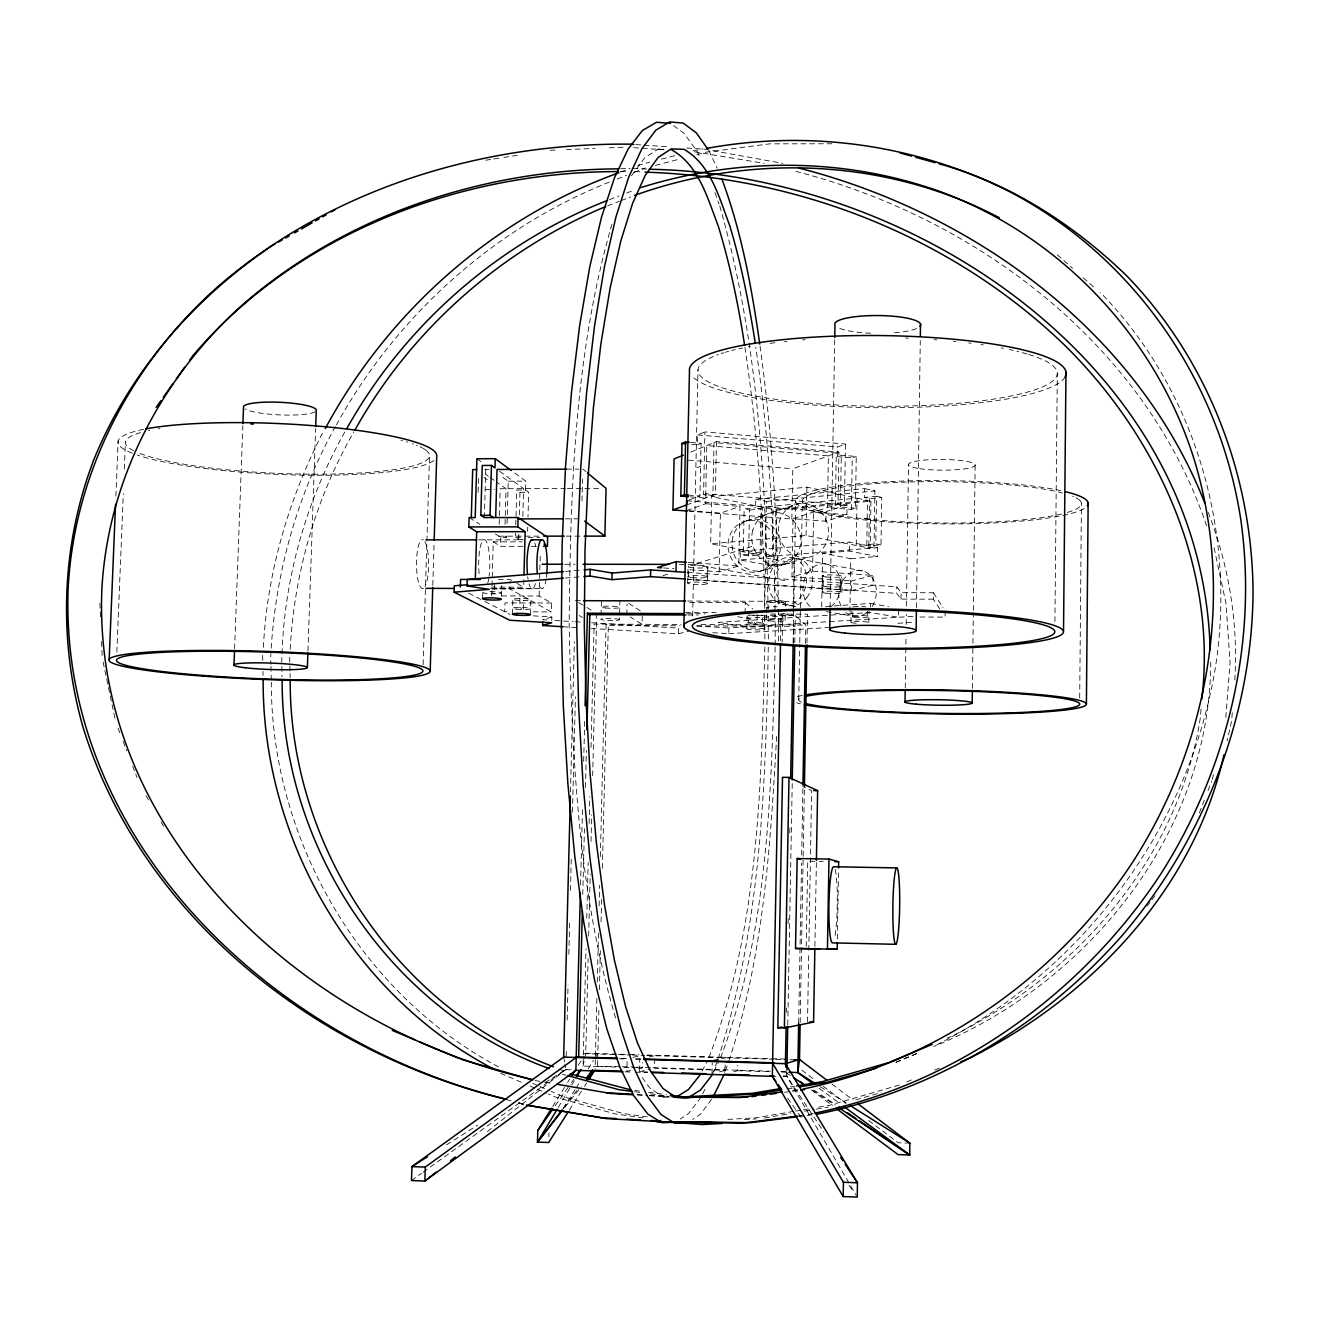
<?xml version="1.0" encoding="UTF-8"?>
<svg xmlns="http://www.w3.org/2000/svg" width="1319" height="1319" viewBox="0 0 1319 1319"><rect width="100%" height="100%" fill="white"/><g stroke="black" fill="none" stroke-linecap="round" stroke-linejoin="round"><path stroke-width="0.75" stroke-dasharray="5 3.75" d="M764.855 647.019C761.112 785.019 759.348 928.428 708.484 1058.629M764.921 638.891L764.707 610.384M768.285 647.151C765.597 785.86 761.063 927.933 717.421 1060.789M768.35 639.006L768.136 610.4M775.16 647.068C771.467 785.135 769.818 928.345 720.141 1058.976M775.176 645.04C775.407 545.505 770.197 445.789 755.771 347.243M778.556 641.1L778.342 608.389M1054.92 621.579L1057.327 373.211M1079.7 697.965L1081.415 503.594M972.367 688.419L972.911 645.321M972.927 643.276L973.323 612.478M973.34 610.433L975.153 464.717M905.246 687.875L905.988 636.764M906.169 624.497L906.318 614.275M906.45 606.097L908.511 465.013M916.458 607.647L920.283 340.5M939.738 608.966L933.324 599.189L933.423 592.775L901.124 592.676L896.821 586.823L687.611 572.446M945.162 611.027L945.08 617.111L918.502 617.012M690.529 496.867L705.649 498.038L706.77 445.558L828.381 455.879L827.491 507.568L851.398 509.447L855.404 508.194L856.262 456.489L841.308 455.22L837.351 456.638L837.516 446.976L845.463 444.074L844.424 505.738L835.389 505.029L836.279 453.027L714.024 442.59L712.903 495.4L703.571 494.674L704.907 431.907L845.463 444.074M793.247 611.225L794.12 563.147L768.713 565.175L740.173 559.948L740.338 551.243L849.452 542.076L868.809 545.934L881.01 544.928L881.751 497.461L869.551 498.615L864.324 497.461L864.473 488.574L755.787 499.209L755.606 507.831L760.931 508.936L760.041 554.92L748.598 555.86L743.24 554.87L744.163 508.92L755.606 507.831M867.292 616.006L867.407 608.834M868.809 545.934L869.551 498.615M868.858 622.486L869.04 611.142M870.952 501.204L870.21 548.259L806.057 535.514L710.644 543.791L711.65 496.636L806.931 487.14L870.952 501.204L776.644 510.107L711.65 496.636M870.507 607.07L870.573 603.442L821.688 606.74L822.627 553.222L849.304 551.045L877.349 556.519L877.498 547.665L866.748 547.583L867.49 500.445L773.132 509.381L772.258 555.332L765.35 555.909L766.405 501.434L755.787 499.209M703.571 494.674L705.995 493.784L847.095 504.897L846.93 514.674L825.842 521.219L793.016 518.713L791.944 576.815L812.586 571.16L873.046 575.397L872.898 585.191L851.398 590.582L687.924 579.486M874.019 546.973L874.909 490.932L864.473 488.574M881.01 544.928L875.783 543.873L876.525 496.29L864.324 497.461M933.324 599.189L901.025 599.09L896.722 593.336L896.821 586.823M898.536 610.12L898.42 617.276L870.425 612.511L829.305 615.182M901.025 599.09L901.124 592.676M806.057 535.514L806.931 487.14M798.671 1023.016L801.54 863.005M801.688 854.959L802.908 787.113M805.48 643.524L805.827 625.058L795.258 615.445L748.005 615.248M800.171 1022.538L804.376 788.531M806.981 642.798L807.492 614.192L770.659 614.044M812.586 571.16L813.642 512.085L846.93 514.674M806.222 946.514L807.739 861.175L817.417 861.356M807.525 1021.912L808.745 952.302M808.794 950.257L811.614 790.576L802.875 786.586M814.911 946.3L816.379 862.329M822.265 592.33L822.545 576.09M823.122 585.24L823.287 575.48M825.842 521.219L826.024 511.607L840.434 507.007L855.404 508.194M830.113 607.202L834.713 339.544M690.661 452.137L716.464 441.601L838.933 452.054L838.043 504.188L791.845 519.01L689.342 511.178M840.434 507.007L841.308 455.22M841.143 586.477L841.308 576.733M841.819 592.396L842.099 576.123M837.367 939.095L838.538 869.88M849.304 551.045L849.452 542.076M851.398 509.447L852.255 457.907L856.262 456.489M849.914 611.521L850.788 558.646L822.627 553.222M850.903 622.403L851.085 611.076M851.398 590.582L851.563 580.937L873.046 575.397M852.668 616.946L852.816 608.026M757.172 614.654L756.974 624.827L746.505 616.435M762.563 622.716L762.728 613.994M764.212 629.245A8.755 0.923 1.1 0 0 752.16 628.042A8.755 0.923 1.1 0 0 750.214 629.592A8.755 0.923 1.1 0 0 764.212 629.245L764.492 614.753M764.707 608.554L765.696 557.855L740.173 559.948M766.52 619.897L766.619 614.588M766.669 612.824L766.883 601.299M768.713 565.175L768.878 556.569L765.35 555.909M776.644 510.107L775.77 555.991L710.644 543.791M780.551 640.638L781.046 613.978L782.662 615.396L782.167 642.073M785.102 620.243L785.234 613.154M785.366 606.295L785.448 601.645M791.845 519.01L792.768 468.756L838.933 452.054M793.181 642.468L793.675 609.444M793.807 607.531L795.67 500.824M786.47 1012.201L786.536 1008.079M788.086 923.63L788.201 917.463M789.751 833.014L789.867 826.832M793.247 643.54L793.576 624.992L795.093 626.327L696.58 625.865M786.882 1072.067L786.8 1076.189L856.212 1195.294M787.756 1024.764L792.241 782.216M794.796 642.732L795.258 615.445M798.72 699.845L799.71 644.529M799.759 642.468L800.353 609.691M800.386 607.647L802.331 501.088M686.671 510.585L705.78 503.726L705.995 493.784M707.05 577.326L707.264 567.417M707.528 583.625A9.991 1.204 1.2 0 0 693.58 582.108A9.991 1.204 1.2 0 0 691.684 584.136A9.991 1.204 1.2 0 0 707.528 583.625L707.891 567.104A9.991 1.253 1.2 0 0 693.942 565.538A9.991 1.253 1.2 0 0 692.046 567.648A9.991 1.253 1.2 0 0 707.891 567.104M716.464 441.601L715.343 494.51L688.37 504.32M719.168 571.803L720.405 513.157L739.992 506.381L738.788 565.999L719.168 571.803L688.337 569.66M712.013 1073.913L712.244 1062.834M712.722 632.708L728.78 633.681L728.896 627.992L914.166 616.27M724.741 1072.446L724.889 1065.06M719.498 1071.885L725.104 1070.352L725.203 1064.977M745.037 613.45L745.251 602.668L688.221 602.486M733.793 1071.753L737.42 1070.731L737.535 1065.34M746.834 628.668L747.082 615.907M748.598 555.86L749.505 510.024L744.163 508.92M748.73 623.607L748.912 614.918A8.755 0.956 1.1 0 0 763.899 614.984M591.258 628.471L678.411 633.779L678.543 628.108L591.39 622.733M687.661 582.965L688.023 566.428M688.419 576.04L688.633 566.115M692.64 616.006L697.998 369.831M691.684 444.289L697.504 444.783L697.718 434.94L704.907 431.907M688.782 500.099L699.944 495.993L701.081 443.299L689.425 442.31M596.864 998.45L595.182 1066.444L620.161 1066.659M597.276 981.995L598.48 932.648M599.139 905.906L599.65 885.346M600.359 856.542L606.081 624.151L608.323 625.47L680.159 625.8M597.639 1060.657L597.507 1065.966L595.017 1069.148M597.688 1058.877L598.875 1010.338M599.387 989.761L600.343 950.653M601.052 921.833L601.612 899.195M602.371 868.331L608.323 625.47M619.452 619.798A9.266 0.989 1.4 0 0 606.229 618.496A9.266 0.989 1.4 0 0 604.943 620.194A9.266 0.989 1.4 0 0 619.452 619.798L619.551 615.709M619.6 613.665L619.897 601.382M626.805 614.769L627.069 604.069M642.238 616.22L642.056 624.316L630.202 616.88M647.497 1071.951L639.435 1071.704L639.731 1058.827M638.478 1068.736L642.337 1067.862L642.468 1062.504M548.852 1136.698L548.951 1132.84M570.484 791.878L574.342 641.792M566.214 1056.651L566.379 1050.485M567.154 1020.082L568.044 985.079M568.835 954.214L569.627 923.003M570.467 890.391L571.259 859.263M572.462 812.174L575.414 696.811M581.992 500.907L582.553 479.028M580.558 884.703L582.487 808.613M583.674 761.294L584.515 728.385M584.564 726.34L584.762 718.113M582.767 894.463L584.432 828.629M585.471 787.459L586.394 750.429M615.693 1067.055L583.064 1066.082L585.999 948.806M586.757 918.057L588.159 862.494M589.131 823.501L589.807 796.725M591.027 747.444L594.127 624.085L681.049 624.481M584.597 1058.728L585.751 1053.205L588.109 958.666M588.67 936.045L590.203 874.398M591.027 841.506L591.687 814.779M592.66 775.737L596.716 613.368M601.068 615.099L601.415 600.772M505.045 524.303L506.034 488.689L496.422 481.93M495.4 534.03L500.824 537.41L506.677 537.41L506.776 533.404M507.057 523.363L508.244 481.204L500 475.302M501.599 595.908L539.141 596.023L551.49 603.03L551.26 611.917L509.859 588.999L510.074 581.415M512.448 614.11L512.86 599.189M522.143 539.455L518.647 539.455L515.432 537.41L515.548 533.288M515.778 525.044L516.751 490.041L525.506 490.008L528.672 492.284L527.996 516.9M518.647 539.455L518.812 533.305M519.323 514.855L519.95 492.317L516.751 490.041M519.933 598.43L519.686 607.399L521.615 608.438M522.852 516.356L523.61 488.64L497.049 469.465M525.506 490.008L525.753 481.138L512.91 471.674M491.262 587.136L523.643 587.202L523.923 576.931M523.528 609.46L523.775 600.541M527.6 531.244L527.715 527.155M530.452 614.703L530.865 599.782A9.019 1.022 1.6 0 0 517.757 598.463A9.019 1.022 1.6 0 0 516.966 600.211A9.019 1.022 1.6 0 0 530.865 599.782M539.141 596.023L539.784 571.935M539.834 569.923L540.279 553.865M551.771 620.87L551.87 616.995L531.87 615.759M478.121 492.185L478.599 475.714M484.37 517.592L485.804 467.998M482.523 598.645L482.705 592.396M491.723 595.875L491.938 587.878M492.003 585.867L493.257 541.829L522.077 541.829M494.493 584.498L494.229 593.83L492.135 592.709M499.192 524.319L500.198 488.706L565.34 488.492M522.983 546.313L500.577 546.313L500.824 537.41M501.467 596.139L501.764 585.537M423.119 664.677L425.509 586.79M425.575 584.746L429.532 455.632M432.797 585.257L434.116 542.257M307.954 650.992L315.62 428.626M234.601 648.816L242.844 425.691M115.874 496.092L118.149 440.958M116.847 652.097L123.31 493.735M124.316 469.053L125.404 442.327M776.644 736.381C770.411 846.171 763.586 958.155 728.154 1063.065M1201.048 709.21L1200.422 717.239C1178.906 857.977 1076.733 975.302 950.999 1036.536L947.24 1038.102M1210.71 662.122C1210.232 832.569 1087.812 983.776 933.737 1046.495M1225.829 717.487L1230.066 662.6L1225.994 603.344L1213.398 544.599M1232.276 712.689L1231.649 720.85L1227.099 740.866M1234.782 680.043C1238.393 623.31 1228.879 565.455 1208.237 512.497M263.388 647.349C267.032 573.534 288.119 501.418 321.193 435.534L324.276 430.274M290.18 649.195C294.252 573.188 315.835 497.955 353.805 431.94M583.064 1066.082L584.218 1060.558M1212.342 779.397L1214.172 771.417M611.95 224.263C574.21 354.234 570.418 491.295 569.149 625.75C572.281 758.425 578.068 893.54 616.6 1021.384M725.401 1070.781L727.461 1064.994M712.474 1074.276L716.712 1062.718M1199.334 812.949L1205.121 798.028M1208.006 790.576L1211.633 781.26M702.714 1093.748L706.275 1086.675M713.876 1071.457L719.251 1060.756M702.071 1071.11L707.578 1060.41M335.372 426.664C296.214 496.785 274.682 576.205 270.741 656.351L270.923 664.331M336.411 424.916C396.145 316.032 494.097 227.791 609.675 181.956M344.77 432.038C305.035 502.621 282.678 583.394 281.755 664.463M558.201 1107.548L570.632 1086.823M571.671 1085.092L574.771 1079.898M552.71 1106.476L566.56 1084.136M567.632 1082.421L569.759 1078.975M578.283 1065.241L583.608 1056.651M563.098 1108.57L575.035 1089.659M576.123 1087.944L580.459 1081.069M588.06 1069.033L593.484 1060.443M594.572 1058.712L597.82 1053.568L595.496 1053.98M569.313 1110.186L583.41 1088.076M584.498 1086.378L586.675 1082.981M555.2 1105.734L570.286 1084.251M571.457 1082.602L573.781 1079.305M631.455 175.79L644.727 157.769L658.099 149.212L663.688 149.096M711.568 1099.288L700.702 1113.961L692.706 1119.419M700.95 1097.276L688.551 1113.566L680.373 1119.023M563.262 1108.306L576.766 1090.599M1147.068 906.054L1150.762 901.256M1151.998 899.657L1155.675 894.859M564.994 1107.218L581.25 1086.592M487.37 1131.587L565.884 1069.478L571.226 1069.643M411.495 1180.538L421.453 1173.366M423.119 1172.179L565.884 1069.478L571.885 1070.006M446.514 1144.777L477.659 1125.14M545.126 1082.569L565.884 1069.478L564.944 1064.186M936.886 1044.763C1082.569 971.048 1190.15 826.98 1215.739 665.287C1235.821 533.14 1196.448 392.37 1103.096 295.341L1100.046 292.637M906.747 1081.893L912.336 1079.536M934.66 1070.088L940.233 1067.73M895.997 1062.24L916.507 1053.617M896.03 1062.323L916.771 1053.617M697.504 444.783L701.081 443.299M620.754 172.031L630.185 168.321M617.21 179.005L626.624 175.312M634.159 172.36L645.453 167.942M696.993 467.734L700.587 466.332M609.46 199.664L619.073 195.954M626.739 192.986L634.423 190.002M607.63 205.813L619.139 201.378M621.068 200.653L630.647 196.943M746.488 520.923L797.5 504.006M844.424 505.738L847.095 504.897M679.466 564.384L693.827 564.4L752.242 546.363M662.896 575.678L668.502 573.946M551.87 616.995L542.752 619.732L546.808 619.979M855.8 1099.865L881.141 1092.495M899.311 1085.042L829.387 1105.338L815.455 1107.713M758.013 571.787A26.083 23.989 73.2 0 0 769.571 529.265A26.083 23.989 73.2 0 0 728.945 538.07A26.083 23.989 73.2 0 0 758.013 571.787L809.52 557.047A27.204 24.83 73.3 0 0 821.424 512.745A27.204 24.83 73.3 0 0 779.348 521.846A27.204 24.83 73.3 0 0 809.52 557.047M813.196 1113.582L805.249 1115.132M637.72 165.353L649.575 162.27M661.429 159.17L675.262 155.576M693.052 150.943L703.06 148.866M655.329 165.37L679.005 159.236M696.778 154.636L706.638 152.064L769.785 143.837L831.91 143.771M678.411 633.779L688.617 631.224M721.625 1058.712L725.351 1057.805M639.435 1071.704L650.778 1069.099M630.729 1070.467L626.871 1071.325L627.168 1058.465L619.089 1058.217M649.162 1056.898L654.834 1055.728L654.554 1068.225L725.104 1070.352M632.972 1057.31L638.759 1056.14M793.543 1111.422L755.721 1117.836L725.615 1119.518M795.538 1111.093L801.507 1110.07M803.502 1109.741L813.46 1108.042M764.443 1117.968L790.427 1113.549M804.409 1111.175L814.4 1109.477M816.395 1109.147L828.381 1107.103M790.444 1086.938L794.434 1086.279M787.262 1088.95L795.291 1087.614M485.705 160.209L491.74 159.286M493.751 158.972L501.814 157.719M503.825 157.423L519.917 154.933M792.785 1090.45L798.885 1089.626M784.409 1092.297L790.493 1091.489M792.521 1091.209L798.605 1090.401M797.187 1116.154L803.238 1115.396M799.001 1116.517L805.035 1115.759M807.047 1115.495L813.081 1114.72M766.405 501.434L874.909 490.932M749.505 510.024L760.931 508.936M743.24 554.87L761.607 553.337L762.514 507.172L857.037 498.153L856.262 545.489L875.783 543.873M565.604 571.358L581.992 570.006M768.878 556.569L877.498 547.665M565.439 578.019L581.827 576.7M850.788 558.646L877.349 556.519M827.244 615.313L718.278 622.387L746.999 626.838M728.78 633.681L828.563 627.531M897.794 623.277L914.083 622.271M744.345 1119.551L756.43 1118.875M620.557 171.47L628.751 171.107M620.606 168.75L628.817 168.387M550.122 150.267L556.222 150.02M566.428 149.591L594.951 148.42M609.23 147.827L625.536 147.151M772.357 1076.337L775.968 1076.288M783.189 1076.222L786.8 1076.189L823.814 1132.015M484.864 469.515L489.019 469.498M566.494 469.152L578.728 469.102M508.244 481.204L525.753 481.138M567.384 488.492L601.992 488.376M485.178 489.679L494.345 489.646M519.95 492.317L528.672 492.284M565.208 518.829L581.547 518.796M498.846 536.173L541.664 536.157M566.148 536.141L584.498 536.141M515.432 537.41L522.456 537.41M528.128 537.41L539.85 537.394M478.55 539.85L523.165 539.834M531.128 546.313L539.273 546.313M564.647 564.252L574.903 564.268M498.236 579.503L510.123 579.536L515.185 582.404M490.767 588.505L541.433 588.637M492.3 588.686L532.249 588.785M492.02 588.95L509.859 588.999M575.397 600.673L581.514 600.689M687.727 601.035L793.923 601.365L799.363 606.493M551.49 603.03L504.979 602.882L504.732 611.736L508.771 611.752M533.057 611.835L551.26 611.917M685.418 612.346L716.184 612.461M686.754 613.714L705.17 613.78M687.941 615.017L698.13 615.05M700.999 624.579L805.827 625.058M819.346 861.389L823.204 861.455M663.078 1096.963L668.618 1097.078L663.078 1096.963L649.888 1088.093L641.479 1076.65M658.099 149.212L663.754 149.377M585.751 1053.205L638.973 1054.771M647.217 1055.019L717.19 1057.063M719.234 1057.129L787.163 1059.124M583.377 1053.634L630.383 1055.002M632.378 1055.068L644.694 1055.431M646.739 1055.497L773.61 1059.223M775.523 1059.272L787.773 1059.635M789.817 1059.701L793.906 1059.816M635.742 1058.712L641.875 1058.893M619.155 1058.745L627.349 1058.992M635.527 1059.239L641.661 1059.421M622.222 1066.708L634.571 1067.087M636.632 1067.153L651.042 1067.582M653.103 1067.648L770.461 1071.176M780.749 1071.49L786.932 1071.671L785.366 1072.166L790.477 1075.579M623.887 1067.302L642.337 1067.862M737.42 1070.731L769.389 1071.688M781.359 1072.05L788.91 1072.281M783.156 1076.073L786.8 1076.189L786.223 1070.83M624.992 1071.852L633.186 1072.1M635.23 1072.166L647.514 1072.545M909.879 1143.161L898.19 1142.765L867.177 1119.386M637.077 1094.539L647.299 1095.149M649.344 1095.265L667.727 1096.353M637.308 1095.034L647.563 1095.627M649.607 1095.743L670.118 1096.963M696.762 625.997L728.896 627.992M554.92 620.474L573.155 621.595M575.183 621.727L581.267 622.106M562.867 626.739L577.062 627.597M632.922 168.205L647.25 169.129M634.868 171.503L643.012 172.031M633.648 147.695L664.084 149.756M694.519 151.8L764.196 163.391M635.807 144.562L641.924 144.975M643.952 145.123L668.387 146.772M686.704 148.008L705.038 149.261L782.744 163.391M687.463 579.14L896.722 593.336M688.32 562.471L738.788 565.999M663.671 567.961L673.943 568.67M791.944 576.815L851.563 580.937M688.65 510.733L720.405 513.157M688.271 495.087L699.944 495.993M686.886 500.791L826.024 511.607M705.78 503.726L739.992 506.381M688.419 460.117L792.768 468.756M837.351 456.638L852.255 457.907M697.718 434.94L837.516 446.976M634.653 1090.384L640.605 1091.176M648.536 1092.231L666.375 1094.622M634.571 1091.753L640.523 1092.544M650.448 1093.88L668.304 1096.27M647.299 1116.896L623.079 1113.5L563.856 1096.864L551.012 1091.308M643.326 1117.869L615.033 1113.879L555.761 1097.194L548.424 1093.995M737.601 616.731L747.164 618.248L793.164 615.231L781.771 613.368M782.2 604.267L796.627 606.707M826.238 611.62L852.255 615.973M534.986 1080.492L542.933 1081.844M544.912 1082.19L552.892 1083.559M870.573 603.442L888.561 606.592M693.827 564.4L787.542 581.036M765.696 557.855L794.12 563.147M740.338 551.243L760.041 554.92M792.9 557.805A23.857 18.829 -79.8 0 1 800.847 596.699A23.857 18.829 -79.8 0 1 769.191 588.67A23.857 18.829 -79.8 0 1 792.9 557.805L862.708 570.929M863.994 518.186L869.221 519.29M876.525 496.29L881.751 497.461M562.29 1074.161L566.181 1075.216M795.769 171.355C976.884 217.783 1146.673 345.792 1207.116 527.369M518.598 1102.684L524.467 1104.366M506.925 1099.683L510.816 1100.804M518.598 1103.03L524.434 1104.712M559.124 1069.132L566.609 1072.314M532.678 1083.377L538.168 1085.768M540.015 1086.559L549.182 1090.516M500.692 1073.32L522.72 1082.866M530.057 1086.048L535.58 1088.439M537.41 1089.23L546.594 1093.204M468.674 593.171L483.397 600.755M484.798 601.48L509.892 614.39M516.883 583.377L523.643 587.202M579.189 615.528L582.503 617.424M578.678 602.618L585.24 606.526M586.873 607.498L591.786 610.433M498.434 1066.824C359.658 992.96 271.055 838.736 271.318 682.286M493.257 541.829L500.577 546.313M469.102 517.625L479.885 524.352M504.699 536.173L506.677 537.41M820.204 1086.675L846.073 1102.964M628.8 603.393L642.337 612.181M812.619 1090.318L834.762 1105.075M813.839 1089.939L835.702 1104.778M484.024 477.445L487.255 479.704M485.194 474.049L488.409 476.291M490.008 477.429L494.823 480.808M476.917 458.765L483.512 463.48M673.481 125.585L683.967 133.219L696.778 150.877L700.208 157.901M819.181 1088.307L838.933 1102.849M811.432 1089.956L832.668 1105.817M801.853 1070.187L814.911 1080.03M823.089 1086.18L845.941 1103.393M831.976 1084.086L853.08 1100.095M745.251 602.668L752.737 608.883M582.817 469.086L585.916 471.641M1057.294 254.732L1072.561 268.268M1083.245 277.748L1093.946 287.212M787.69 1098.133L797.121 1111.554M798.292 1113.22L801.837 1118.248M848.991 1185.336L853.706 1192.03M933.423 592.775L943.036 607.696M145.964 795.621L149.987 802.644M161.033 821.951L165.056 828.975M708.864 150.597L717.206 168.172M118.001 728.055L120.194 733.76M123.129 741.377L126.772 750.874M132.625 766.092L137.011 777.501M714.964 192.673L719.086 204.148M719.778 206.061C757.221 336.51 765.317 473.323 768.103 608.356M103.08 661.891L115.38 720.339M563.675 1057.113L564.631 1062.405M744.922 347.375C757.963 433.72 763.586 521.071 764.674 608.339M760.024 346.106C772.06 432.302 777.221 519.356 778.309 606.344M99.898 603.08L100.59 619.303M101.53 641.628L102.222 657.851M289.669 657.208L289.999 671.569M290.048 673.613L290.147 677.719M281.804 666.524L282.035 676.812M270.956 666.326L271.269 680.291M262.646 655.378L262.761 661.38M262.976 671.387L263.058 675.377M490.025 591.588A9.431 1.088 1.7 0 1 501.55 593.022A9.431 1.088 1.7 0 1 489.365 593.665A9.431 1.088 1.7 0 1 484.122 591.901M856.179 623.26A9.019 0.973 0.9 0 1 852.008 621.843A9.019 0.973 0.9 0 1 864.951 621.711A9.019 0.973 0.9 0 1 866.847 623.162M768.631 608.306A9.365 1.055 1.1 0 1 767.938 607.136A9.365 1.055 1.1 0 1 777.287 606.789M835.158 869.386A38.07 4.171 -89.1 0 1 837.301 902.064A38.07 4.171 -89.1 0 1 834.663 937.858M423.448 588.274A24.418 6.051 89.9 0 1 416.491 564.153A24.418 6.051 89.9 0 1 423.35 539.9M424.883 541.581A24.418 6.051 89.9 0 1 428.609 564.054A24.418 6.051 89.9 0 1 424.965 586.576M546.132 579.057A24.599 5.128 90 0 1 538.976 583.872M546.791 573.518A24.599 5.128 90 0 1 546.396 577.31M426.021 450.274A152.213 24.237 2.5 0 1 325.101 474.164A152.213 24.237 2.5 0 1 138.759 453.027M133.648 450.752A152.213 24.237 2.5 0 1 141.397 432.368M148.486 430.653A152.213 24.237 2.5 0 1 149.789 430.373M158.264 428.856A152.213 24.237 2.5 0 1 159.78 428.626M401.075 440.249A152.213 24.237 2.5 0 1 402.46 440.628M406.417 441.75A152.213 24.237 2.5 0 1 407.67 442.129M412.336 443.662A152.213 24.237 2.5 0 1 413.424 444.041M416.474 445.212A152.213 24.237 2.5 0 1 417.414 445.591M420.052 446.762A152.213 24.237 2.5 0 1 422.36 447.932M423.069 448.328A152.213 24.237 2.5 0 1 425.509 449.894M433.852 460.512A159.533 25.407 2.5 0 1 301.837 475.12A159.533 25.407 2.5 0 1 137.44 455.088M132.246 453.192A159.533 25.407 2.5 0 1 144.068 429.252M315.241 411.676A36.437 6.298 2.6 0 1 281.128 414.957A36.437 6.298 2.6 0 1 245.186 408.956M479.11 573.666A24.517 5.573 90 0 1 484.551 539.702A24.517 5.573 90 0 1 489.102 576.288M488.706 578.942A24.517 5.573 90 0 1 487.684 583.476M535.382 583.592A24.583 5.194 90 0 1 529.067 583.839M528.095 579.321A24.583 5.194 90 0 1 527.699 576.634M534.805 542.983A24.583 5.194 90 0 1 535.877 546.907M809.981 606.41A23.495 18.73 -79.7 0 1 808.86 571.539A23.495 18.73 -79.7 0 1 837.169 571.918A23.495 18.73 -79.7 0 1 830.921 606.707M853.113 606.789A9.019 1.022 0.9 0 1 865.825 606.822M1028.787 354.498A179.681 34.426 0.5 0 1 999.34 398.19A179.681 34.426 0.5 0 1 768.334 398.223A179.681 34.426 0.5 0 1 718.41 354.547M721.13 353.607A179.681 34.426 0.5 0 1 723.999 352.684M725.499 352.239A179.681 34.426 0.5 0 1 728.599 351.349M731.864 350.475A179.681 34.426 0.5 0 1 735.293 349.634M738.854 348.793A179.681 34.426 0.5 0 1 742.564 347.985M748.417 346.831A179.681 34.426 0.5 0 1 750.429 346.452M770.065 343.352A179.681 34.426 0.5 0 1 774.764 342.742M784.492 341.605A179.681 34.426 0.5 0 1 786.998 341.341M802.496 339.923A179.681 34.426 0.5 0 1 805.151 339.725M905.576 338.06A179.681 34.426 0.5 0 1 908.478 338.175M934.083 339.626A179.681 34.426 0.5 0 1 936.869 339.824M953.159 341.225A179.681 34.426 0.5 0 1 955.813 341.489M968.707 342.924A179.681 34.426 0.5 0 1 971.213 343.237M980.973 344.539A179.681 34.426 0.5 0 1 983.347 344.886M1001.22 347.886A179.681 34.426 0.5 0 1 1003.314 348.282M1009.365 349.535A179.681 34.426 0.5 0 1 1013.239 350.392M1016.965 351.266A179.681 34.426 0.5 0 1 1018.763 351.711M1022.258 352.618A179.681 34.426 0.5 0 1 1027.221 354.02M1065.142 376.789A188.337 36.091 0.5 0 1 886.253 407.752A188.337 36.091 0.5 0 1 692.772 376.855M916.524 328.563A42.983 8.936 0.4 0 1 892.452 332.965M870.606 333.229A42.983 8.936 0.4 0 1 837.614 327.409M841.077 606.048A23.132 18.631 -79.6 0 1 847.144 575.381A23.132 18.631 -79.6 0 1 872.238 577.755A23.132 18.631 -79.6 0 1 870.54 608.834M866.567 612.758A23.132 18.631 -79.6 0 1 845.133 611.851M800.353 703.818A147.233 11.986 0.9 0 1 796.676 702.78M797.336 696.597A147.233 11.986 0.9 0 1 803.766 695.195M1078.678 499.423A139.55 20.659 0.5 0 1 1066.708 512.629M1061.647 513.948A139.55 20.659 0.5 0 1 851.283 517.279A139.55 20.659 0.5 0 1 852.321 485.738A139.55 20.659 0.5 0 1 1062.339 492.927M1072.693 496.257A139.55 20.659 0.5 0 1 1073.452 496.571M1076.106 497.824A139.55 20.659 0.5 0 1 1078.233 499.11M1084.103 508.524A146.261 21.648 0.5 0 1 874.365 520.873A146.261 21.648 0.5 0 1 832.322 486.975A146.261 21.648 0.5 0 1 1062.323 490.965M801.424 702.137A140.474 11.426 0.9 0 1 801.144 697.784M516.718 609.131A9.019 0.989 1.6 0 0 530.617 608.735A9.019 0.989 1.6 0 0 517.51 607.432A9.019 0.989 1.6 0 0 516.718 609.131M691.832 577.541A9.991 1.22 1.2 0 0 707.676 577.03A9.991 1.22 1.2 0 0 693.728 575.48A9.991 1.22 1.2 0 0 691.832 577.541M854.25 617.144A9.019 0.989 0.9 0 0 868.875 616.764A9.019 0.989 0.9 0 0 856.789 615.495A9.019 0.989 0.9 0 0 854.25 617.144M605.24 607.944A9.266 1.039 1.4 0 0 619.749 607.531A9.266 1.039 1.4 0 0 606.526 606.179A9.266 1.039 1.4 0 0 605.24 607.944M750.33 623.805A8.755 0.94 1.1 0 0 764.311 623.442A8.755 0.94 1.1 0 0 752.275 622.222A8.755 0.94 1.1 0 0 750.33 623.805M770.428 602.354A9.365 1.072 1 0 0 785.432 601.926A9.365 1.072 1 0 0 772.621 600.557A9.365 1.072 1 0 0 770.428 602.354M825.859 593.171A9.843 1.154 0.9 0 0 841.753 592.693A9.843 1.154 0.9 0 0 828.48 591.225A9.843 1.154 0.9 0 0 825.859 593.171M825.974 586.675A9.843 1.187 0.9 0 0 841.868 586.197A9.843 1.187 0.9 0 0 828.596 584.696A9.843 1.187 0.9 0 0 825.974 586.675M770.082 620.903A9.365 1.022 1.1 0 0 785.085 620.507A9.365 1.022 1.1 0 0 772.274 619.205A9.365 1.022 1.1 0 0 770.082 620.903M806.733 597.705A23.791 18.812 -79.7 0 0 798.786 558.91A23.791 18.812 -79.7 0 0 775.11 589.692A23.791 18.812 -79.7 0 0 806.733 597.705M752.72 530.419A26.611 24.385 73.3 0 0 782.299 564.845A26.611 24.385 73.3 0 0 794.022 521.483A26.611 24.385 73.3 0 0 752.72 530.419M826.139 576.964A9.843 1.22 0.9 0 0 842.033 576.436A9.843 1.22 0.9 0 0 828.761 574.919A9.843 1.22 0.9 0 0 826.139 576.964M732.935 536.784A26.166 24.055 73.2 0 0 762.069 570.616A26.166 24.055 73.2 0 0 773.659 527.963A26.166 24.055 73.2 0 0 732.935 536.784M919.689 468.674A33.42 5.375 0.4 0 0 974.56 466.102A33.42 5.375 0.4 0 0 931.165 459.639A33.42 5.375 0.4 0 0 919.689 468.674"/><path stroke-width="1.5" d="M1063.526 630.96L1065.966 372.057M1086.411 703.802L1088.142 502.935M972.185 702.796L972.35 690.48M905.032 702.186L905.213 689.919M916.128 630.251L916.425 609.708M920.332 336.378L920.514 324.062M835.933 1108.257L898.025 1154.587L909.714 1154.982L909.879 1143.161L857.944 1103.789M812.586 1083.46L797.781 1072.545L798.654 1023.28M802.941 785.168L805.447 645.568M815.027 1083.41L797.781 1072.545L799.512 1059.487L800.138 1024.583M804.409 786.487L806.948 644.859M816.412 860.285L817.632 790.658L789.009 777.402L782.513 777.32L777.831 1027.814L784.376 1027.996L813.576 1022.077L814.862 948.345M829.717 629.839L830.08 609.246M834.746 337.483L834.96 325.133A42.983 8.936 0.4 0 1 879.229 315.554A42.983 8.936 0.4 0 1 919.953 326.387M827.442 949.218L828.975 859.081L797.154 858.504L795.522 948.476L837.202 949.268L837.301 943.151M838.571 867.853L838.67 861.736L828.975 859.081M786.108 1026.693L785.432 1063.675L857.465 1182.78L857.251 1197.075L843.187 1196.547L843.418 1182.269L772.604 1063.295L774.269 1062.817L643.754 1058.959M780.469 644.744L772.357 1076.337L843.187 1196.547M784.376 1027.996L789.009 777.402M790.675 778.078L793.131 644.513M786.915 1070.006L787.723 1026.231M792.241 779.991L794.697 646.244M687.298 511.03L672.937 509.925L674.091 458.93L683.308 455.154M675.987 571.655L676.218 561.614L686.309 562.323M688.584 496.702L680.818 496.109L681.989 443.464L685.55 441.98L689.425 442.31M680.818 496.109L684.38 494.773L685.55 441.98M683.852 626.525L689.474 371.018A188.337 36.091 0.5 0 1 884.488 335.62A188.337 36.091 0.5 0 1 1065.142 376.789M686.803 504.715L686.886 500.791M584.498 536.141L604.877 536.124L606.064 488.36L587.466 472.927M685.402 578.992L650.531 576.634L611.983 579.668L612.148 573.04L590.203 569.33L584.053 569.841M650.531 576.634L650.679 569.923L685.55 572.314M622.947 1071.786L575.875 1070.369L424.866 1181.033L411.495 1180.538L411.924 1166.606L563.675 1057.113L570.385 796M575.875 1070.369L580.36 892.93M585.075 705.764L587.417 613.22L684.231 613.599M611.983 579.668L590.022 576.04L590.203 569.33M582.355 910.934L578.678 1057.03L576.205 1057.475L425.295 1167.084L411.924 1166.606L427.488 1156.779M586.922 729.852L589.824 614.621L587.417 613.22M525.16 531.689L517.823 526.875L518.087 517.543L484.37 517.592L480.825 515.333L482.259 465.475L491.476 465.426L494.971 467.948L495.235 458.666L476.917 458.765L475.203 517.609L469.102 517.625L468.822 526.941L476.687 531.738L525.16 531.689L523.973 574.87M562.867 626.739L542.604 625.503L542.703 621.645M543.346 546.313L547.418 546.313L547.665 537.394L518.087 517.543M568.225 1111.884L548.704 1142.501L537.476 1142.106L537.789 1130.531L551.639 1108.191M542.604 625.503L551.721 622.815L509.728 620.243L454.132 592.149L454.33 585.801L467.998 584.696M460.364 586.988L460.578 579.437L480.396 579.47M454.132 592.149L489.3 589.362L467.074 585.933L467.272 579.47L563.559 571.539M471.312 516.916L472.697 469.564L476.786 469.548M475.318 578.893L476.687 531.738M493.553 517.576L490.041 515.317L491.476 465.426M495.697 516.949L497.049 469.465L566.494 469.152M430.192 671.256A160.687 14.08 2 0 0 191.585 650.564A160.687 14.08 2 0 0 187.084 674.817A160.687 14.08 2 0 0 430.192 671.256L432.747 587.301M434.182 540.213L436.721 456.259A159.533 25.407 2.5 0 0 325.826 426.795A159.533 25.407 2.5 0 0 145.782 428.906M425.295 1167.084L424.866 1181.033L436.094 1172.146M307.393 667.463L307.888 653.053M315.703 426.565L316.263 410.094A36.437 6.298 2.6 0 0 278.639 402.246A36.437 6.298 2.6 0 0 243.52 407.274L242.91 423.646M233.991 665.205L234.518 650.861M109.164 659.484L115.544 504.27M1201.823 699.169C1217.585 567.236 1157.043 435.913 1064.004 344.572C952.367 237.222 799.281 176.878 645.057 172.162M1223.917 754.88C1193.843 889.319 1090.714 997.527 969.828 1058.036L960.496 1061.993M713.645 1095.891L724.032 1074.639M325.315 428.527C388.033 311.68 493.867 217.816 618.875 172.756M346.815 428.576C404.208 325.875 497.774 243.042 607.548 200.406M354.827 430.208C410.44 330.624 500.396 250.33 605.718 206.555M562.488 1110.384L537.476 1142.106L557.162 1109.279M576.848 1076.452L580.987 1069.528M571.885 1075.546L575.084 1070.385M588.835 1079.585L594.259 1071.077M537.789 1130.531L552.875 1109.048M576.09 1075.991L579.585 1071.044M156.137 407.373L160.902 400.663M163.276 397.316L172.789 383.928M176.367 378.899L184.693 367.177M189.458 360.483L193.019 355.454C297.336 232.968 459.886 171.717 618.512 171.569M537.476 1142.106L562.042 1109.906M586.592 1077.722L592.726 1069.66M712.095 1075.034L700.587 1089.939L688.452 1097.622L675.856 1097.359L662.995 1088.505L650.119 1070.533L637.506 1043.131L625.486 1006.232L614.39 960.084L604.58 905.296L596.402 842.907L590.137 774.302L586.048 701.263L584.317 625.833L585.009 550.204L588.093 476.621L593.468 407.192L600.903 343.797L610.136 288.004L620.82 240.932L632.609 203.307L645.156 175.493L658.099 157.472L671.14 148.915L684.017 149.311C711.155 165.023 719.366 198.312 729.753 225.697C740.932 262.827 748.467 300.897 754.649 339.148L755.21 343.187M586.263 1080.245L593.764 1070.731M700.241 1074.672L688.452 1089.56L676.004 1097.243M450.504 1160.753L455.319 1156.944M275.094 243.999L271.582 246.01C194.058 298.407 130.317 371.249 94.44 458.122C61.251 543.923 57.888 639.319 83.163 727.643C141.858 917.397 316.461 1052.71 504.979 1099.123M278.622 241.987L282.151 239.976M285.662 237.981L289.191 235.969M294.467 232.952L297.995 230.94M301.523 228.929L312.092 222.895M315.604 220.883L319.132 218.888M322.66 216.877L326.172 214.865M331.465 211.848L334.993 209.836M932.203 1044.401L888.99 1062.537L822.446 1081.613L796.445 1085.949M634.488 195.476C752.374 152.773 888.099 159.121 999.522 217.833M672.937 509.925L686.441 505.029M707.726 148.998L696.366 132.922L683.226 123.079L669.607 121.925L655.757 130.235L641.974 148.602L628.602 177.438L615.989 216.794L604.531 266.372L594.605 325.414L586.592 392.699L580.805 466.563L577.475 544.994L576.733 625.635L578.612 706.044L583.031 783.832L589.791 856.756L598.595 922.904L609.131 980.775L621.018 1029.282L633.862 1067.829L647.299 1096.188L660.984 1114.489L674.603 1123.129L687.924 1122.716L691.205 1121.529M660.291 1120.49L656.796 1121.678L687.924 1122.716M676.218 561.614L657.505 567.533L661.61 567.813M787.047 1063.196L797.995 1059.932L793.906 1059.816M876.492 1068.176L827.409 1082.272L799.298 1086.955M802.941 1089.082C937.793 1060.938 1057.904 976.357 1133.153 861.406C1208.501 743.949 1235.128 594.853 1194.42 460.298C1156.351 337.417 1060.196 235.425 939.26 191.271C843.286 157.093 737.09 157.34 640.193 187.776M815.158 1113.055C955.912 1083.773 1080.871 994.872 1159.879 875.42C1226.901 770.791 1258.194 643.507 1240.849 519.966C1220.009 382.889 1135.84 259.315 1013.239 193.563C919.772 144.958 810.641 129.295 707.132 148.322M817.104 1114.209C934.94 1090.252 1042.587 1025.852 1121.908 935.814C1202.829 840.978 1251.517 719.135 1253.05 594.078C1252.72 476.884 1208.567 360.483 1126.789 275.885C1073.979 224.807 1010.272 183.407 939.029 163.787M712.276 1060.987L717.882 1059.619M777.831 1027.814L781.788 1027.023M780.436 1088.604L752.424 1093.27L682.005 1096.963M781.227 1089.956L757.139 1093.979L684.479 1097.804L674.223 1097.194M782.629 1091.802L739.992 1097.556L674.273 1097.062M751.962 1096.666L756.018 1096.122M762.102 1095.298L766.158 1094.754M770.214 1094.209L776.297 1093.402M800.633 1090.121L804.689 1089.576M797.187 1116.154L742.795 1123.112L671.618 1121.859M796.989 1116.781L750.709 1122.683L681.626 1121.727M612.148 573.04L650.679 569.923M467.074 585.933L563.394 578.184M583.872 576.535L590.022 576.04M675.361 1121.859L685.468 1121.76M704.066 1121.793L683.934 1122.914L606.097 1118.594L528.375 1105.487M695.575 1121.777L677.686 1122.716L702.318 1124.53L722.12 1123.458L699.598 1121.826M618.562 168.848C482.589 169.607 345.545 215.129 242.317 304.986C160.869 378.009 106.921 481.583 101.761 591.572C93.237 836.675 307.591 1029.545 533.074 1079.684M675.46 1122.304L661.808 1122.7L647.827 1114.06L633.796 1095.759L620.012 1067.417L606.839 1028.886L594.655 980.413L583.839 922.591L574.787 856.493L567.862 783.618L563.312 705.912L561.383 625.552L562.125 544.994L565.521 466.646L571.44 392.831L579.651 325.595L589.807 266.603L601.546 217.074L614.489 177.735L628.19 148.915L642.32 130.548L656.516 122.255L670.481 123.392M480.825 515.333L490.041 515.317M518.235 518.895L563.164 518.829M468.822 526.941L517.823 526.875M543.708 536.157L564.103 536.141M425.823 539.867L476.522 539.85M531.277 539.817L541.417 539.817M747.906 1097.21L686.21 1097.26L670.349 1095.149M542.093 564.235L562.603 564.252M583.097 564.268L669.211 564.367M425.922 588.356L454.297 588.422M583.559 600.689L685.682 601.019M587.796 614.605L685.913 615M795.522 948.476L819.758 948.872M813.625 790.592L817.632 790.658M834.812 861.67L838.67 861.736M896.871 867.918A38.218 3.396 -89.2 0 0 893.029 924.289A38.218 3.396 -89.2 0 0 898.882 926.103A38.218 3.396 -89.2 0 0 896.871 867.918L833.789 866.748A38.07 4.171 -89.1 0 0 828.926 904.224A38.07 4.171 -89.1 0 0 832.503 942.871L895.733 944.305M827.508 949.037L837.202 949.268M809.536 1021.961L813.576 1022.077M576.436 1056.964L617.325 1058.168M563.675 1057.113L617.111 1058.695M643.705 1059.47L785.432 1063.675L785.827 1067.252M788.91 1072.281L797.781 1072.545M594.523 1070.352L620.804 1071.143M651.52 1072.083L663.622 1072.446M681.775 1072.99L705.962 1073.732M724.692 1074.293L749.357 1075.051M769.917 1075.677L774.039 1075.793M651.602 1072.66L772.357 1076.337L775.885 1081.366M843.418 1182.269L857.465 1182.78L845.133 1164.166M603.937 1117.885L616.171 1118.561M626.377 1119.139L640.671 1119.93M650.877 1120.49L661.083 1121.068M606.41 1092.742L632.988 1094.308M671.816 1096.584L679.994 1097.062M633.202 1094.786L610.631 1093.467L556.816 1084.234M649.294 169.261C913.457 173.679 1202.301 366.22 1210.182 649.987M633.779 144.43L629.707 144.15C481.336 142.848 330.344 188.914 217.305 287.113C131.01 363.978 73.699 473.29 68.093 589.494C59.437 841.967 274.649 1043.181 506.892 1099.321M684.38 494.773L688.271 495.087M681.989 443.464L685.864 443.794M630.696 1089.857L570.369 1073.897M632.592 1091.489L618.693 1089.626L568.126 1075.76M526.429 1105.042L601.893 1117.77M707.693 1121.892L713.381 1122.914L679.45 1122.09M797.154 858.504L800.682 859.394M899.871 152.872L911.61 156.153M915.534 157.241L935.105 162.699M798.523 167.942C973.323 212.606 1137.324 331.679 1204.742 502.902M461.139 1059.289L531.062 1079.585M392.271 1030.386L414.611 1039.751M420.184 1042.109L459.276 1058.514M553.502 1066.741C396.607 1008.458 289.339 846.139 290.196 679.78M549.149 1068.571C390.869 1011.03 281.87 848.364 282.134 680.934M493.768 1069.132C352.404 994.938 262.102 838.29 263.157 679.384M849.518 1105.141L909.879 1143.161M544.005 544.071L547.418 546.313M793.873 1077.837L804.095 1084.647M838.175 1107.333L909.714 1154.982L843.863 1106.493M671.305 149.608C698.872 165.007 707.578 198.394 718.212 225.895C730.198 264.938 738.393 305.019 744.625 345.347M839.065 1107.053L842.429 1109.328M847.474 1112.758L855.883 1118.463M859.263 1120.754L909.714 1154.982M495.235 458.666L511.294 470.504M584.647 521.104L604.877 536.124M799.99 1081.432L803.271 1083.872M799.512 1059.487L827.112 1080.409M778.259 1084.713L781.788 1089.741M840.648 1157.39L842.89 1160.786M721.872 179.038C741.69 232.095 751.797 288.169 759.744 344.061M537.328 573.765A24.599 5.128 90 0 1 542.027 539.636A24.599 5.128 90 0 1 546.791 573.518M250.907 424.026A152.213 24.237 2.5 0 1 253.347 424.058M527.402 573.749A24.583 5.194 90 0 1 528.062 549.248A24.583 5.194 90 0 1 532.892 539.867M805.447 696.465A140.474 11.426 0.9 0 1 1021.912 693.959A140.474 11.426 0.9 0 1 1021.021 712.474A140.474 11.426 0.9 0 1 805.118 703.373M805.348 694.932A147.233 11.986 0.9 0 1 1030.897 693.909A147.233 11.986 0.9 0 1 1029.001 712.755A147.233 11.986 0.9 0 1 804.376 704.709M1065.933 491.806A146.261 21.648 0.5 0 1 1087.367 505.771M486.909 599.7A9.447 1.072 1.7 0 0 501.385 599.255A9.447 1.072 1.7 0 0 487.568 597.87A9.447 1.072 1.7 0 0 486.909 599.7M516.553 615.083A9.019 0.973 1.6 0 0 530.452 614.703A9.019 0.973 1.6 0 0 517.345 613.417A9.019 0.973 1.6 0 0 516.553 615.083M191.304 674.487A153.301 13.437 2 0 0 422.921 671.025A153.301 13.437 2 0 0 194.948 651.322A153.301 13.437 2 0 0 191.304 674.487M245.367 667.76A36.751 3.215 2 0 0 306.371 668.255A36.751 3.215 2 0 0 260.272 662.847A36.751 3.215 2 0 0 245.367 667.76M781.409 643.985A181.231 19.125 0.9 0 0 1054.821 631.817A181.231 19.125 0.9 0 0 784.64 610.895A181.231 19.125 0.9 0 0 781.409 643.985M844.787 633.054A43.412 4.584 0.9 0 0 915.584 631.438A43.412 4.584 0.9 0 0 858.224 625.453A43.412 4.584 0.9 0 0 844.787 633.054M763.058 643.441A189.952 20.065 0.9 0 0 1062.718 633.582A189.952 20.065 0.9 0 0 795.324 609.345A189.952 20.065 0.9 0 0 763.058 643.441M916.326 704.181A33.684 2.737 0.9 0 0 971.608 703.489A33.684 2.737 0.9 0 0 927.834 699.713A33.684 2.737 0.9 0 0 916.326 704.181"/></g></svg>
